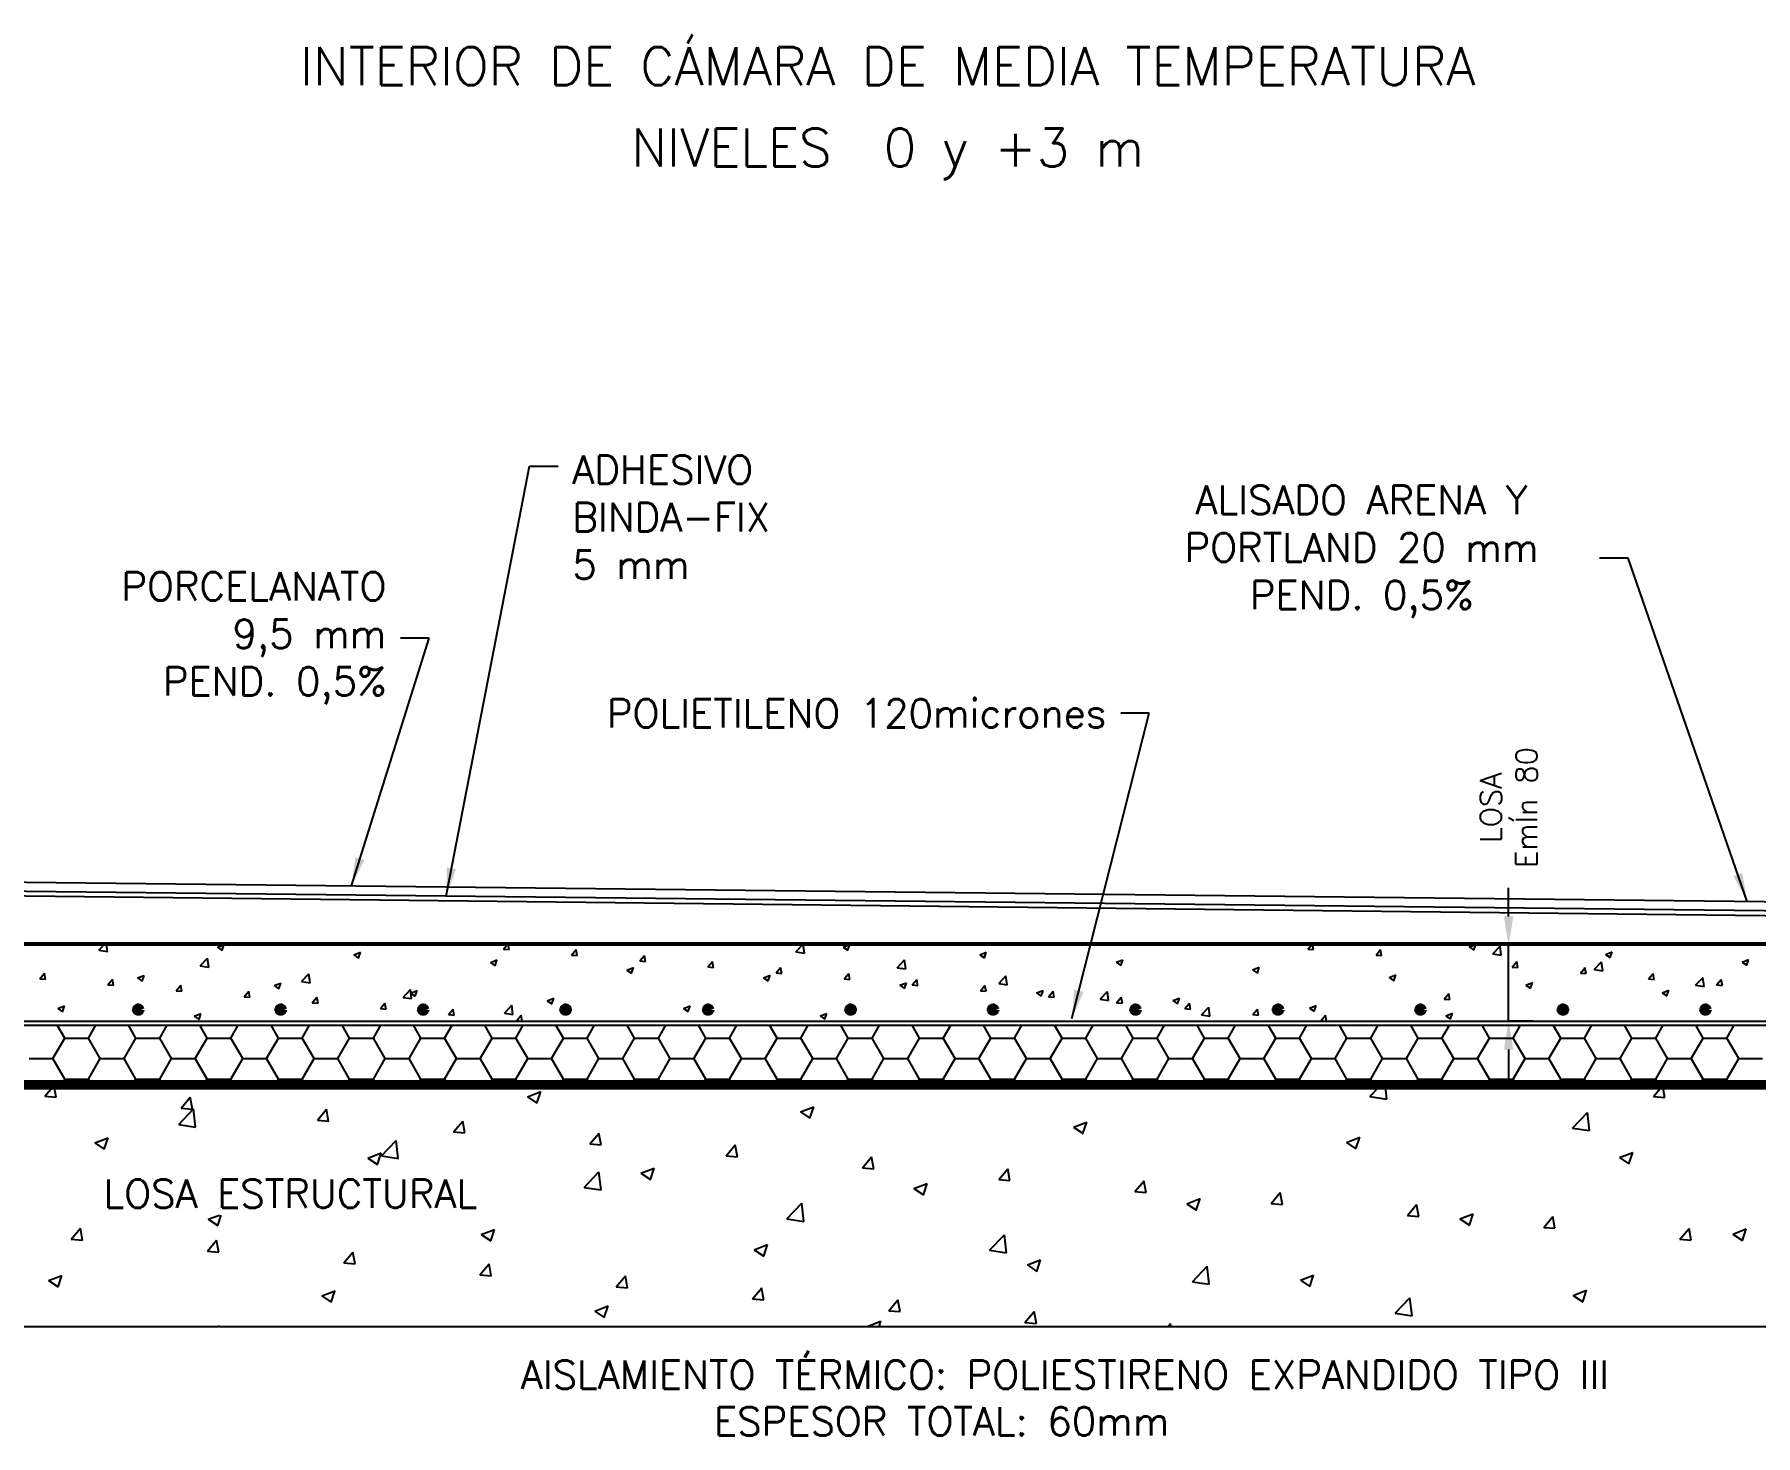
# Model space of a CAD drawing. Extents: x 20 to 15395, y -28849 to -19999.
# Drawn here: x 2541 to 4353, y -27800 to -26325 of the extents above; entities that cross this region are included whole.
import ezdxf
from ezdxf.enums import TextEntityAlignment as Align

# ---------------------------------------------------------------- set-up
doc = ezdxf.new("R2010")
doc.units = 0
doc.header["$LTSCALE"] = 0.1
doc.header["$MEASUREMENT"] = 0
doc.header["$PDMODE"] = 33
doc.layers.get('0').update_dxf_attribs({"linetype": 'CONTINUOUS'})
doc.layers.get('DEFPOINTS').update_dxf_attribs({"linetype": 'CONTINUOUS'})
doc.layers.add('2.0', color=7, linetype='CONTINUOUS', lineweight=200)
for name, color, linetype in [('GR', 9, 'CONTINUOUS'), ('ISO-2', 24, 'CONTINUOUS'), ('ISO-FI', 140, 'CONTINUOUS'), ('MF', 8, 'CONTINUOUS'), ('TX', 13, 'CONTINUOUS')]:
    doc.layers.add(name, color=color, linetype=linetype)
doc.styles.add('ROMANS', font='romans')
doc.styles.get("Standard").update_dxf_attribs({"font": 'ITALIC'})
doc.dimstyles.new('RPM 1-15', dxfattribs={"dimscale": 15, "dimtxt": 1.5, "dimasz": 2, "dimexe": 0.0625, "dimexo": 0.38, "dimgap": 1, "dimtad": 0, "dimdec": 0, "dimtxsty": 'ROMANS', "dimcen": 2.5, "dimclrd": 256, "dimclre": 256, "dimclrt": 256, "dimazin": 0, "dimtfac": 1, "dimtdec": 0, "dimtmove": 0, "dimatfit": 1, "dimfxl": 1, "dimtolj": 1, "dimlwd": -1, "dimlwe": -1, "dimarcsym": 0})
doc.dimstyles.get("Standard").update_dxf_attribs({"dimtxt": 0.18, "dimasz": 0.18, "dimexe": 0.18, "dimexo": 0.0625, "dimgap": 0.09, "dimtad": 0, "dimtih": 1, "dimtoh": 1, "dimdec": 4, "dimzin": 0, "dimdsep": 46, "dimtxsty": 'Standard', "dimcen": 0.09, "dimadec": 0, "dimazin": 0, "dimtfac": 1, "dimtdec": 4, "dimtofl": 0, "dimtmove": 0, "dimatfit": 3, "dimfxl": 1, "dimtolj": 1, "dimtzin": 0, "dimarcsym": 0})

# ---------------------------------------------------------------- blocks, each defined once
blk = doc.blocks.new('*D423')
at = {"layer": 'DEFPOINTS', "color": 0, "transparency": 16777216}
for p in [(4093, -27283.9), (4124.4, -27283.9), (4124.4, -27363.9)]:
    blk.add_point(p, dxfattribs=at)
at = {"layer": 'TX', "transparency": 16777216}
for p, q in [((4093, -27253.9), (4093, -27223.9)), ((4118.7, -27283.9), (4092.1, -27283.9)), ((4093, -27363.9), (4093, -27283.9)), ((4118.7, -27363.9), (4092.1, -27363.9)), ((4093, -27393.9), (4093, -27423.9))]:
    blk.add_line(p, q, dxfattribs=at)
for points in [[(4088, -27253.9), (4098, -27253.9), (4093, -27283.9)], [(4088, -27393.9), (4098, -27393.9), (4093, -27363.9)]]:
    blk.add_solid(points, dxfattribs=at)
at = {"layer": 'TX', "transparency": 16777216, "insert": (4093, -27139.2), "char_height": 22.5, "attachment_point": 5, "rotation": 90, "style": 'ROMANS'}
blk.add_mtext('\\A1;LOSA\\PEmÍn 80', dxfattribs=at)

msp = doc.modelspace()

# ---------------------------------------------------------------- linework, layer by layer
at = {"layer": '2.0'}
for p, q in [((1691.4, -27429.2), (5348.4, -27429.2)), ((1691.4, -27429.8), (5348.4, -27429.8)), ((1691.4, -27430.5), (5348.4, -27430.5)), ((1691.4, -27431.2), (5348.4, -27431.2)), ((1691.4, -27431.8), (5348.4, -27431.8)), ((1691.4, -27432.5), (5348.4, -27432.5))]:
    msp.add_line(p, q, dxfattribs=at)
for centre in [(2650.2, -27351.9), (2800.2, -27351.9), (2950.2, -27351.9), (3100.2, -27351.9), (3250.2, -27351.9), (3400.2, -27351.9), (3550.2, -27351.9), (3700.2, -27351.9), (3850.2, -27351.9), (4000.2, -27351.9), (4150.2, -27351.9), (4300.2, -27351.9)]:
    msp.add_circle(centre, 3.17, dxfattribs=at)
at = {"layer": 'GR'}
for p, q in [((5511.5, -27251.5), (1856.8, -27210.5)), ((5511.5, -27266), (1826.7, -27224.7)), ((5511.5, -27261), (1856.7, -27220)), ((1751, -27283.9), (5347.5, -27283.9)), ((1751, -27363.9), (5347.5, -27363.9)), ((1035.6, -27685.4), (6357.3, -27685.4))]:
    msp.add_line(p, q, dxfattribs=at)
at = {"layer": 'ISO-2'}
for p, q in [((2572.8, -27381.9), (2565, -27368.4)), ((2597.8, -27381.9), (2605.6, -27368.4)), ((2647.8, -27381.9), (2640, -27368.4)), ((2672.8, -27381.9), (2680.6, -27368.4)), ((2722.8, -27381.9), (2715, -27368.4)), ((2747.8, -27381.9), (2755.6, -27368.4)), ((2797.8, -27381.9), (2790, -27368.4)), ((2822.8, -27381.9), (2830.6, -27368.4)), ((2872.8, -27381.9), (2865, -27368.4)), ((2897.8, -27381.9), (2905.6, -27368.4)), ((2947.8, -27381.9), (2940, -27368.4)), ((2972.8, -27381.9), (2980.6, -27368.4)), ((3022.8, -27381.9), (3015, -27368.4)), ((3047.8, -27381.9), (3055.6, -27368.4)), ((3097.8, -27381.9), (3090, -27368.4)), ((3122.8, -27381.9), (3130.6, -27368.4)), ((3172.8, -27381.9), (3165, -27368.4)), ((3197.8, -27381.9), (3205.6, -27368.4)), ((3247.8, -27381.9), (3240, -27368.4)), ((3272.8, -27381.9), (3280.6, -27368.4)), ((3322.8, -27381.9), (3315, -27368.4)), ((3347.8, -27381.9), (3355.6, -27368.4)), ((3397.8, -27381.9), (3390, -27368.4)), ((3422.8, -27381.9), (3430.6, -27368.4)), ((3472.8, -27381.9), (3465, -27368.4)), ((3497.8, -27381.9), (3505.6, -27368.4)), ((3547.8, -27381.9), (3540, -27368.4)), ((3572.8, -27381.9), (3580.6, -27368.4)), ((3622.8, -27381.9), (3615, -27368.4)), ((3647.8, -27381.9), (3655.6, -27368.4)), ((3697.8, -27381.9), (3690, -27368.4)), ((3722.8, -27381.9), (3730.6, -27368.4)), ((3772.8, -27381.9), (3765, -27368.4)), ((3797.8, -27381.9), (3805.6, -27368.4)), ((3847.8, -27381.9), (3840, -27368.4)), ((3872.8, -27381.9), (3880.6, -27368.4)), ((3922.8, -27381.9), (3915, -27368.4)), ((3947.8, -27381.9), (3955.6, -27368.4)), ((3997.8, -27381.9), (3990, -27368.4)), ((4022.8, -27381.9), (4030.6, -27368.4)), ((4072.8, -27381.9), (4065, -27368.4)), ((4097.8, -27381.9), (4105.6, -27368.4)), ((4147.8, -27381.9), (4140, -27368.4)), ((4172.8, -27381.9), (4180.6, -27368.4)), ((4222.8, -27381.9), (4215, -27368.4)), ((4247.8, -27381.9), (4255.6, -27368.4)), ((4297.8, -27381.9), (4290, -27368.4)), ((4322.8, -27381.9), (4330.6, -27368.4)), ((2560.3, -27403.5), (2572.8, -27381.9)), ((2572.8, -27381.9), (2597.8, -27381.9)), ((2610.3, -27403.5), (2597.8, -27381.9)), ((2635.3, -27403.5), (2647.8, -27381.9)), ((2647.8, -27381.9), (2672.8, -27381.9)), ((2685.3, -27403.5), (2672.8, -27381.9)), ((2710.3, -27403.5), (2722.8, -27381.9)), ((2722.8, -27381.9), (2747.8, -27381.9)), ((2760.3, -27403.5), (2747.8, -27381.9)), ((2785.3, -27403.5), (2797.8, -27381.9)), ((2797.8, -27381.9), (2822.8, -27381.9)), ((2835.3, -27403.5), (2822.8, -27381.9)), ((2860.3, -27403.5), (2872.8, -27381.9)), ((2872.8, -27381.9), (2897.8, -27381.9)), ((2910.3, -27403.5), (2897.8, -27381.9)), ((2935.3, -27403.5), (2947.8, -27381.9)), ((2947.8, -27381.9), (2972.8, -27381.9)), ((2985.3, -27403.5), (2972.8, -27381.9)), ((3010.3, -27403.5), (3022.8, -27381.9)), ((3022.8, -27381.9), (3047.8, -27381.9)), ((3060.3, -27403.5), (3047.8, -27381.9)), ((3085.3, -27403.5), (3097.8, -27381.9)), ((3097.8, -27381.9), (3122.8, -27381.9)), ((3135.3, -27403.5), (3122.8, -27381.9)), ((3160.3, -27403.5), (3172.8, -27381.9)), ((3172.8, -27381.9), (3197.8, -27381.9)), ((3210.3, -27403.5), (3197.8, -27381.9)), ((3235.3, -27403.5), (3247.8, -27381.9)), ((3247.8, -27381.9), (3272.8, -27381.9)), ((3285.3, -27403.5), (3272.8, -27381.9)), ((3310.3, -27403.5), (3322.8, -27381.9)), ((3322.8, -27381.9), (3347.8, -27381.9)), ((3360.3, -27403.5), (3347.8, -27381.9)), ((3385.3, -27403.5), (3397.8, -27381.9)), ((3397.8, -27381.9), (3422.8, -27381.9)), ((3435.3, -27403.5), (3422.8, -27381.9)), ((3460.3, -27403.5), (3472.8, -27381.9)), ((3472.8, -27381.9), (3497.8, -27381.9)), ((3510.3, -27403.5), (3497.8, -27381.9)), ((3535.3, -27403.5), (3547.8, -27381.9)), ((3547.8, -27381.9), (3572.8, -27381.9)), ((3585.3, -27403.5), (3572.8, -27381.9)), ((3610.3, -27403.5), (3622.8, -27381.9)), ((3622.8, -27381.9), (3647.8, -27381.9)), ((3660.3, -27403.5), (3647.8, -27381.9)), ((3685.3, -27403.5), (3697.8, -27381.9)), ((3697.8, -27381.9), (3722.8, -27381.9)), ((3735.3, -27403.5), (3722.8, -27381.9)), ((3760.3, -27403.5), (3772.8, -27381.9)), ((3772.8, -27381.9), (3797.8, -27381.9)), ((3810.3, -27403.5), (3797.8, -27381.9)), ((3835.3, -27403.5), (3847.8, -27381.9)), ((3847.8, -27381.9), (3872.8, -27381.9)), ((3885.3, -27403.5), (3872.8, -27381.9)), ((3910.3, -27403.5), (3922.8, -27381.9)), ((3922.8, -27381.9), (3947.8, -27381.9)), ((3960.3, -27403.5), (3947.8, -27381.9)), ((3985.3, -27403.5), (3997.8, -27381.9)), ((3997.8, -27381.9), (4022.8, -27381.9)), ((4035.3, -27403.5), (4022.8, -27381.9)), ((4060.3, -27403.5), (4072.8, -27381.9)), ((4072.8, -27381.9), (4097.8, -27381.9)), ((4110.3, -27403.5), (4097.8, -27381.9)), ((4135.3, -27403.5), (4147.8, -27381.9)), ((4147.8, -27381.9), (4172.8, -27381.9)), ((4185.3, -27403.5), (4172.8, -27381.9)), ((4210.3, -27403.5), (4222.8, -27381.9)), ((4222.8, -27381.9), (4247.8, -27381.9)), ((4260.3, -27403.5), (4247.8, -27381.9)), ((4285.3, -27403.5), (4297.8, -27381.9)), ((4297.8, -27381.9), (4322.8, -27381.9)), ((4335.3, -27403.5), (4322.8, -27381.9)), ((2535.3, -27403.5), (2560.3, -27403.5)), ((2572.8, -27425.2), (2560.3, -27403.5)), ((2597.8, -27425.2), (2610.3, -27403.5)), ((2610.3, -27403.5), (2635.3, -27403.5)), ((2647.8, -27425.2), (2635.3, -27403.5)), ((2672.8, -27425.2), (2685.3, -27403.5)), ((2685.3, -27403.5), (2710.3, -27403.5)), ((2722.8, -27425.2), (2710.3, -27403.5)), ((2747.8, -27425.2), (2760.3, -27403.5)), ((2760.3, -27403.5), (2785.3, -27403.5)), ((2797.8, -27425.2), (2785.3, -27403.5)), ((2822.8, -27425.2), (2835.3, -27403.5)), ((2835.3, -27403.5), (2860.3, -27403.5)), ((2872.8, -27425.2), (2860.3, -27403.5)), ((2897.8, -27425.2), (2910.3, -27403.5)), ((2910.3, -27403.5), (2935.3, -27403.5)), ((2947.8, -27425.2), (2935.3, -27403.5)), ((2972.8, -27425.2), (2985.3, -27403.5)), ((2985.3, -27403.5), (3010.3, -27403.5)), ((3022.8, -27425.2), (3010.3, -27403.5)), ((3047.8, -27425.2), (3060.3, -27403.5)), ((3060.3, -27403.5), (3085.3, -27403.5)), ((3097.8, -27425.2), (3085.3, -27403.5)), ((3122.8, -27425.2), (3135.3, -27403.5)), ((3135.3, -27403.5), (3160.3, -27403.5)), ((3172.8, -27425.2), (3160.3, -27403.5)), ((3197.8, -27425.2), (3210.3, -27403.5)), ((3210.3, -27403.5), (3235.3, -27403.5)), ((3247.8, -27425.2), (3235.3, -27403.5)), ((3272.8, -27425.2), (3285.3, -27403.5)), ((3285.3, -27403.5), (3310.3, -27403.5)), ((3322.8, -27425.2), (3310.3, -27403.5)), ((3347.8, -27425.2), (3360.3, -27403.5)), ((3360.3, -27403.5), (3385.3, -27403.5)), ((3397.8, -27425.2), (3385.3, -27403.5)), ((3422.8, -27425.2), (3435.3, -27403.5)), ((3435.3, -27403.5), (3460.3, -27403.5)), ((3472.8, -27425.2), (3460.3, -27403.5)), ((3497.8, -27425.2), (3510.3, -27403.5)), ((3510.3, -27403.5), (3535.3, -27403.5)), ((3547.8, -27425.2), (3535.3, -27403.5)), ((3572.8, -27425.2), (3585.3, -27403.5)), ((3585.3, -27403.5), (3610.3, -27403.5)), ((3622.8, -27425.2), (3610.3, -27403.5)), ((3647.8, -27425.2), (3660.3, -27403.5)), ((3660.3, -27403.5), (3685.3, -27403.5)), ((3697.8, -27425.2), (3685.3, -27403.5)), ((3722.8, -27425.2), (3735.3, -27403.5)), ((3735.3, -27403.5), (3760.3, -27403.5)), ((3772.8, -27425.2), (3760.3, -27403.5)), ((3797.8, -27425.2), (3810.3, -27403.5)), ((3810.3, -27403.5), (3835.3, -27403.5)), ((3847.8, -27425.2), (3835.3, -27403.5)), ((3872.8, -27425.2), (3885.3, -27403.5)), ((3885.3, -27403.5), (3910.3, -27403.5)), ((3922.8, -27425.2), (3910.3, -27403.5)), ((3947.8, -27425.2), (3960.3, -27403.5)), ((3960.3, -27403.5), (3985.3, -27403.5)), ((3997.8, -27425.2), (3985.3, -27403.5)), ((4022.8, -27425.2), (4035.3, -27403.5)), ((4035.3, -27403.5), (4060.3, -27403.5)), ((4072.8, -27425.2), (4060.3, -27403.5)), ((4097.8, -27425.2), (4110.3, -27403.5)), ((4110.3, -27403.5), (4135.3, -27403.5)), ((4147.8, -27425.2), (4135.3, -27403.5)), ((4172.8, -27425.2), (4185.3, -27403.5)), ((4185.3, -27403.5), (4210.3, -27403.5)), ((4222.8, -27425.2), (4210.3, -27403.5)), ((4247.8, -27425.2), (4260.3, -27403.5)), ((4260.3, -27403.5), (4285.3, -27403.5)), ((4297.8, -27425.2), (4285.3, -27403.5)), ((4322.8, -27425.2), (4335.3, -27403.5)), ((4335.3, -27403.5), (4360.3, -27403.5)), ((2570.9, -27428.4), (2572.8, -27425.2)), ((2572.8, -27425.2), (2597.8, -27425.2)), ((2599.6, -27428.4), (2597.8, -27425.2)), ((2645.9, -27428.4), (2647.8, -27425.2)), ((2647.8, -27425.2), (2672.8, -27425.2)), ((2674.6, -27428.4), (2672.8, -27425.2)), ((2720.9, -27428.4), (2722.8, -27425.2)), ((2722.8, -27425.2), (2747.8, -27425.2)), ((2749.6, -27428.4), (2747.8, -27425.2)), ((2795.9, -27428.4), (2797.8, -27425.2)), ((2797.8, -27425.2), (2822.8, -27425.2)), ((2824.6, -27428.4), (2822.8, -27425.2)), ((2870.9, -27428.4), (2872.8, -27425.2)), ((2872.8, -27425.2), (2897.8, -27425.2)), ((2899.6, -27428.4), (2897.8, -27425.2)), ((2945.9, -27428.4), (2947.8, -27425.2)), ((2947.8, -27425.2), (2972.8, -27425.2)), ((2974.6, -27428.4), (2972.8, -27425.2)), ((3020.9, -27428.4), (3022.8, -27425.2)), ((3022.8, -27425.2), (3047.8, -27425.2)), ((3049.6, -27428.4), (3047.8, -27425.2)), ((3095.9, -27428.4), (3097.8, -27425.2)), ((3097.8, -27425.2), (3122.8, -27425.2)), ((3124.6, -27428.4), (3122.8, -27425.2)), ((3170.9, -27428.4), (3172.8, -27425.2)), ((3172.8, -27425.2), (3197.8, -27425.2)), ((3199.6, -27428.4), (3197.8, -27425.2)), ((3245.9, -27428.4), (3247.8, -27425.2)), ((3247.8, -27425.2), (3272.8, -27425.2)), ((3274.6, -27428.4), (3272.8, -27425.2)), ((3320.9, -27428.4), (3322.8, -27425.2)), ((3322.8, -27425.2), (3347.8, -27425.2)), ((3349.6, -27428.4), (3347.8, -27425.2)), ((3395.9, -27428.4), (3397.8, -27425.2)), ((3397.8, -27425.2), (3422.8, -27425.2)), ((3424.6, -27428.4), (3422.8, -27425.2)), ((3470.9, -27428.4), (3472.8, -27425.2)), ((3472.8, -27425.2), (3497.8, -27425.2)), ((3499.6, -27428.4), (3497.8, -27425.2)), ((3545.9, -27428.4), (3547.8, -27425.2)), ((3547.8, -27425.2), (3572.8, -27425.2)), ((3574.6, -27428.4), (3572.8, -27425.2)), ((3620.9, -27428.4), (3622.8, -27425.2)), ((3622.8, -27425.2), (3647.8, -27425.2)), ((3649.6, -27428.4), (3647.8, -27425.2)), ((3695.9, -27428.4), (3697.8, -27425.2)), ((3697.8, -27425.2), (3722.8, -27425.2)), ((3724.6, -27428.4), (3722.8, -27425.2)), ((3770.9, -27428.4), (3772.8, -27425.2)), ((3772.8, -27425.2), (3797.8, -27425.2)), ((3799.6, -27428.4), (3797.8, -27425.2)), ((3845.9, -27428.4), (3847.8, -27425.2)), ((3847.8, -27425.2), (3872.8, -27425.2)), ((3874.6, -27428.4), (3872.8, -27425.2)), ((3920.9, -27428.4), (3922.8, -27425.2)), ((3922.8, -27425.2), (3947.8, -27425.2)), ((3949.6, -27428.4), (3947.8, -27425.2)), ((3995.9, -27428.4), (3997.8, -27425.2)), ((3997.8, -27425.2), (4022.8, -27425.2)), ((4024.6, -27428.4), (4022.8, -27425.2)), ((4070.9, -27428.4), (4072.8, -27425.2)), ((4072.8, -27425.2), (4097.8, -27425.2)), ((4099.6, -27428.4), (4097.8, -27425.2)), ((4145.9, -27428.4), (4147.8, -27425.2)), ((4147.8, -27425.2), (4172.8, -27425.2)), ((4174.6, -27428.4), (4172.8, -27425.2)), ((4220.9, -27428.4), (4222.8, -27425.2)), ((4222.8, -27425.2), (4247.8, -27425.2)), ((4249.6, -27428.4), (4247.8, -27425.2)), ((4295.9, -27428.4), (4297.8, -27425.2)), ((4297.8, -27425.2), (4322.8, -27425.2)), ((4324.6, -27428.4), (4322.8, -27425.2))]:
    msp.add_line(p, q, dxfattribs=at)
at = {"layer": 'ISO-FI'}
for p, q in [((1751, -27368.4), (5297.5, -27368.4)), ((1651, -27432.9), (5351.5, -27432.9)), ((1691, -27428.4), (5297.5, -27428.4))]:
    msp.add_line(p, q, dxfattribs=at)
at = {"layer": 'MF'}
for p, q in [((5347.5, -27281.9), (1751, -27281.9)), ((2608.8, -27289.3), (2616.6, -27281.2)), ((2608.8, -27289.3), (2617.7, -27290.7)), ((2617.7, -27290.7), (2616.6, -27281.2)), ((2733.5, -27286.3), (2740.5, -27283.6)), ((2733.5, -27286.3), (2738.5, -27289.6)), ((2738.5, -27289.6), (2740.5, -27283.6)), ((3034.8, -27288.2), (3039.6, -27282.4)), ((3034.8, -27288.2), (3040.8, -27288.7)), ((3040.8, -27288.7), (3039.6, -27282.4)), ((3106.5, -27294.5), (3111.3, -27288.7)), ((3112.5, -27295), (3111.3, -27288.7)), ((3342.6, -27291.2), (3350.4, -27283.1)), ((3351.5, -27292.6), (3350.4, -27283.1)), ((3392.4, -27286.1), (3399.4, -27283.4)), ((3392.4, -27286.1), (3397.4, -27289.4)), ((3397.4, -27289.4), (3399.4, -27283.4)), ((3881.6, -27288.3), (3886.5, -27282.5)), ((3881.6, -27288.3), (3887.6, -27288.8)), ((3887.6, -27288.8), (3886.4, -27282.5)), ((3953.4, -27294.5), (3958.2, -27288.8)), ((3959.3, -27295.1), (3958.2, -27288.8)), ((4051.3, -27285.9), (4058.3, -27283.2)), ((4051.3, -27285.9), (4056.3, -27289.2)), ((4056.2, -27289.2), (4058.3, -27283.2)), ((4076.4, -27293.1), (4084.2, -27285)), ((4085.3, -27294.5), (4084.2, -27285)), ((2715.5, -27305.9), (2723.3, -27297.7)), ((2715.5, -27305.9), (2724.4, -27307.2)), ((2724.4, -27307.2), (2723.3, -27297.7)), ((2877.2, -27294.3), (2884.2, -27291.6)), ((2877.2, -27294.3), (2882.2, -27297.7)), ((2882.2, -27297.7), (2884.2, -27291.6)), ((3021, -27302.3), (3028, -27299.6)), ((3021, -27302.3), (3025.9, -27305.7)), ((3025.9, -27305.7), (3027.9, -27299.6)), ((3106.5, -27294.5), (3112.5, -27295)), ((3164.7, -27310.3), (3171.7, -27307.6)), ((3169.6, -27313.7), (3171.7, -27307.6)), ((3178.3, -27300.7), (3183.1, -27295)), ((3178.3, -27300.7), (3184.2, -27301.3)), ((3184.2, -27301.3), (3183.1, -27295)), ((3250, -27307), (3254.8, -27301.3)), ((3250, -27307), (3256, -27307.5)), ((3255.9, -27307.5), (3254.8, -27301.3)), ((3321.7, -27313.3), (3326.5, -27307.5)), ((3327.7, -27313.8), (3326.5, -27307.5)), ((3342.6, -27291.2), (3351.5, -27292.6)), ((3449.3, -27307.8), (3457.1, -27299.6)), ((3458.2, -27309.1), (3457.1, -27299.6)), ((3536.1, -27294.1), (3543.1, -27291.4)), ((3536.1, -27294.1), (3541.1, -27297.4)), ((3541.1, -27297.4), (3543.1, -27291.4)), ((3679.8, -27302.1), (3686.8, -27299.4)), ((3679.8, -27302.1), (3684.8, -27305.4)), ((3684.8, -27305.4), (3686.8, -27299.4)), ((3823.5, -27310.1), (3830.5, -27307.4)), ((3828.5, -27313.5), (3830.5, -27307.4)), ((3953.4, -27294.5), (3959.3, -27295.1)), ((4076.4, -27293.1), (4085.3, -27294.5)), ((4096.8, -27307.1), (4101.6, -27301.3)), ((4096.8, -27307.1), (4102.8, -27307.6)), ((4102.8, -27307.6), (4101.6, -27301.4)), ((4168.5, -27313.4), (4173.4, -27307.6)), ((4174.5, -27313.9), (4173.3, -27307.6)), ((4183.1, -27309.7), (4190.9, -27301.5)), ((4192, -27311), (4190.9, -27301.5)), ((4195, -27293.9), (4202, -27291.2)), ((4195, -27293.9), (4200, -27297.2)), ((4200, -27297.2), (4202, -27291.2)), ((4338.7, -27301.9), (4345.7, -27299.2)), ((4338.7, -27301.9), (4343.7, -27305.2)), ((4343.7, -27305.2), (4345.7, -27299.2)), ((2546.6, -27319.5), (2551.4, -27313.7)), ((2546.6, -27319.5), (2552.6, -27320)), ((2552.6, -27320), (2551.4, -27313.7)), ((2618.3, -27325.8), (2623.1, -27320)), ((2618.3, -27325.8), (2624.3, -27326.3)), ((2624.3, -27326.3), (2623.1, -27320)), ((2649.5, -27318.5), (2656.5, -27315.9)), ((2649.5, -27318.5), (2654.5, -27321.9)), ((2654.5, -27321.9), (2656.5, -27315.9)), ((2793.2, -27326.6), (2800.2, -27323.9)), ((2798.2, -27329.9), (2800.2, -27323.9)), ((2822.2, -27322.4), (2830, -27314.3)), ((2822.2, -27322.4), (2831.1, -27323.8)), ((2831.1, -27323.8), (2830, -27314.3)), ((3164.7, -27310.3), (3169.6, -27313.7)), ((3308.4, -27318.3), (3315.4, -27315.6)), ((3308.4, -27318.3), (3313.4, -27321.7)), ((3313.3, -27321.7), (3315.4, -27315.6)), ((3321.7, -27313.3), (3327.7, -27313.8)), ((3393.4, -27319.6), (3398.2, -27313.8)), ((3393.4, -27319.6), (3399.4, -27320.1)), ((3399.4, -27320.1), (3398.2, -27313.8)), ((3449.3, -27307.8), (3458.2, -27309.1)), ((3452.1, -27326.3), (3459.1, -27323.6)), ((3457.1, -27329.7), (3459.1, -27323.7)), ((3465.2, -27325.8), (3470, -27320.1)), ((3465.2, -27325.8), (3471.1, -27326.4)), ((3471.1, -27326.4), (3470, -27320.1)), ((3556.1, -27324.3), (3563.8, -27316.2)), ((3556.1, -27324.3), (3565, -27325.7)), ((3564.9, -27325.7), (3563.8, -27316.2)), ((3823.5, -27310.1), (3828.5, -27313.5)), ((3967.3, -27318.1), (3974.3, -27315.4)), ((3967.3, -27318.1), (3972.2, -27321.5)), ((3972.2, -27321.5), (3974.2, -27315.4)), ((4111, -27326.1), (4118, -27323.4)), ((4115.9, -27329.5), (4118, -27323.4)), ((4168.5, -27313.4), (4174.5, -27313.9)), ((4183.1, -27309.7), (4192, -27311)), ((4240.3, -27319.6), (4245.1, -27313.9)), ((4240.3, -27319.6), (4246.2, -27320.2)), ((4246.2, -27320.2), (4245.1, -27313.9)), ((4289.9, -27326.2), (4297.7, -27318.1)), ((4298.8, -27327.6), (4297.6, -27318.1)), ((4312, -27325.9), (4316.8, -27320.2)), ((4318, -27326.4), (4316.8, -27320.2)), ((2690, -27332), (2694.9, -27326.3)), ((2690, -27332), (2696, -27332.5)), ((2696, -27332.6), (2694.9, -27326.3)), ((2761.8, -27338.3), (2766.6, -27332.6)), ((2761.8, -27338.3), (2767.7, -27338.8)), ((2767.7, -27338.8), (2766.6, -27332.6)), ((2793.2, -27326.6), (2798.2, -27329.9)), ((2833.5, -27344.6), (2838.3, -27338.8)), ((2839.5, -27345.1), (2838.3, -27338.8)), ((2929, -27339), (2936.8, -27330.8)), ((2929, -27339), (2937.9, -27340.3)), ((2937.9, -27340.3), (2936.8, -27330.8)), ((2936.9, -27334.6), (2943.9, -27331.9)), ((2936.9, -27334.6), (2941.9, -27337.9)), ((2941.9, -27337.9), (2943.9, -27331.9)), ((3080.6, -27342.6), (3087.7, -27339.9)), ((3080.6, -27342.6), (3085.6, -27345.9)), ((3085.6, -27345.9), (3087.6, -27339.9)), ((3452.1, -27326.3), (3457.1, -27329.7)), ((3536.9, -27332.1), (3541.7, -27326.4)), ((3536.9, -27332.1), (3542.9, -27332.6)), ((3542.8, -27332.6), (3541.7, -27326.4)), ((3595.8, -27334.3), (3602.8, -27331.7)), ((3595.8, -27334.3), (3600.8, -27337.7)), ((3600.8, -27337.7), (3602.8, -27331.7)), ((3608.6, -27338.4), (3613.4, -27332.6)), ((3608.6, -27338.4), (3614.6, -27338.9)), ((3614.6, -27338.9), (3613.4, -27332.6)), ((3662.8, -27340.9), (3670.6, -27332.7)), ((3662.8, -27340.9), (3671.7, -27342.2)), ((3671.7, -27342.2), (3670.6, -27332.7)), ((3680.3, -27344.7), (3685.2, -27338.9)), ((3686.3, -27345.2), (3685.1, -27338.9)), ((3739.5, -27342.4), (3746.5, -27339.7)), ((3739.5, -27342.4), (3744.5, -27345.7)), ((3744.5, -27345.7), (3746.5, -27339.7)), ((4025.1, -27340.8), (4029.9, -27335.1)), ((4025.1, -27340.8), (4031.1, -27341.3)), ((4031.1, -27341.3), (4029.9, -27335.1)), ((4111, -27326.1), (4115.9, -27329.5)), ((4254.7, -27334.1), (4261.7, -27331.4)), ((4254.7, -27334.1), (4259.7, -27337.5)), ((4259.6, -27337.5), (4261.7, -27331.4)), ((4289.9, -27326.2), (4298.8, -27327.6)), ((4312, -27325.9), (4318, -27326.4)), ((2565.5, -27350.8), (2572.5, -27348.1)), ((2565.5, -27350.8), (2570.5, -27354.2)), ((2570.5, -27354.2), (2572.5, -27348.1)), ((2709.2, -27358.8), (2716.2, -27356.1)), ((2709.2, -27358.8), (2714.2, -27362.2)), ((2714.2, -27362.2), (2716.2, -27356.1)), ((2833.5, -27344.6), (2839.5, -27345.1)), ((2905.2, -27350.9), (2910, -27345.1)), ((2905.2, -27350.9), (2911.2, -27351.4)), ((2911.2, -27351.4), (2910, -27345.1)), ((2976.9, -27357.1), (2981.8, -27351.4)), ((2976.9, -27357.1), (2982.9, -27357.6)), ((2982.9, -27357.7), (2981.8, -27351.4)), ((3035.7, -27355.5), (3043.5, -27347.4)), ((3035.7, -27355.5), (3044.6, -27356.9)), ((3044.6, -27356.9), (3043.5, -27347.4)), ((3048.7, -27363.4), (3053.5, -27357.7)), ((3054.6, -27363.9), (3053.5, -27357.7)), ((3224.4, -27350.6), (3231.4, -27347.9)), ((3224.4, -27350.6), (3229.3, -27353.9)), ((3229.3, -27353.9), (3231.4, -27347.9)), ((3368.1, -27358.6), (3375.1, -27355.9)), ((3368.1, -27358.6), (3373, -27361.9)), ((3373, -27361.9), (3375.1, -27355.9)), ((3680.3, -27344.7), (3686.3, -27345.2)), ((3752.1, -27350.9), (3756.9, -27345.2)), ((3752.1, -27350.9), (3758, -27351.5)), ((3758, -27351.5), (3756.9, -27345.2)), ((3769.5, -27357.4), (3777.3, -27349.3)), ((3769.5, -27357.4), (3778.4, -27358.8)), ((3778.4, -27358.8), (3777.3, -27349.3)), ((3823.8, -27357.2), (3828.6, -27351.5)), ((3823.8, -27357.2), (3829.8, -27357.7)), ((3829.8, -27357.7), (3828.6, -27351.5)), ((3883.2, -27350.4), (3890.2, -27347.7)), ((3883.2, -27350.4), (3888.2, -27353.7)), ((3888.2, -27353.7), (3890.2, -27347.7)), ((3895.5, -27363.5), (3900.3, -27357.7)), ((3901.4, -27363.9), (3900.3, -27357.7)), ((4026.9, -27358.4), (4034, -27355.7)), ((4026.9, -27358.4), (4031.9, -27361.7)), ((4031.9, -27361.7), (4033.9, -27355.7)), ((3048.7, -27363.4), (3053.8, -27363.9)), ((3895.5, -27363.5), (3899.7, -27363.9)), ((4177.2, -27363.9), (4177.7, -27363.7)), ((4177.6, -27363.9), (4177.7, -27363.7)), ((2551.9, -27443), (2560.5, -27432.9)), ((2563.8, -27444.1), (2561.8, -27432.9)), ((2780.4, -27432.9), (2782.6, -27434.3)), ((2782.6, -27434.3), (2783.1, -27432.9)), ((3947, -27443.5), (3957.2, -27432.9)), ((3964.8, -27446.2), (3963.2, -27432.9)), ((4098.8, -27432.9), (4100.3, -27433.9)), ((4100.3, -27433.9), (4100.7, -27432.9)), ((4245.6, -27443.2), (4254.3, -27432.9)), ((4257.5, -27444.3), (4255.4, -27432.9)), ((2551.9, -27443), (2563.9, -27444.1)), ((2695.4, -27455.6), (2705, -27444.1)), ((2707.3, -27456.6), (2705, -27444.1)), ((3060.1, -27443.6), (3074.1, -27438.2)), ((3060.1, -27443.6), (3070, -27450.3)), ((3070, -27450.3), (3074.1, -27438.2)), ((3947, -27443.5), (3964.8, -27446.2)), ((4245.6, -27443.2), (4257.5, -27444.3)), ((2692.8, -27472.8), (2708.4, -27456.5)), ((2695.4, -27455.6), (2707.3, -27456.6)), ((2710.6, -27475.5), (2708.4, -27456.5)), ((2838.8, -27468.1), (2848.5, -27456.7)), ((2838.8, -27468.1), (2850.8, -27469.2)), ((2850.7, -27469.2), (2848.4, -27456.7)), ((2982.3, -27480.7), (2991.9, -27469.2)), ((2994.2, -27481.7), (2991.9, -27469.2)), ((3347.5, -27459.6), (3361.5, -27454.3)), ((3347.5, -27459.6), (3357.4, -27466.3)), ((3357.4, -27466.3), (3361.5, -27454.3)), ((3634.9, -27475.6), (3648.9, -27470.3)), ((3644.8, -27482.4), (3648.9, -27470.3)), ((4160.4, -27476.6), (4176, -27460.3)), ((4178.2, -27479.3), (4176, -27460.3)), ((2604.6, -27492.1), (2618.6, -27486.7)), ((2614.5, -27498.8), (2618.6, -27486.7)), ((2692.8, -27472.8), (2710.6, -27475.5)), ((2982.3, -27480.7), (2994.2, -27481.7)), ((3125.7, -27493.2), (3135.4, -27481.8)), ((3137.6, -27494.3), (3135.3, -27481.8)), ((3634.9, -27475.6), (3644.9, -27482.4)), ((3922.3, -27491.7), (3936.4, -27486.3)), ((3932.3, -27498.4), (3936.3, -27486.3)), ((4160.4, -27476.6), (4178.2, -27479.3)), ((2604.6, -27492.1), (2614.5, -27498.8)), ((2892, -27508.1), (2906, -27502.7)), ((2902, -27514.8), (2906, -27502.7)), ((2906.3, -27505.9), (2921.8, -27489.6)), ((2906.3, -27505.9), (2924.1, -27508.6)), ((2924, -27508.6), (2921.8, -27489.6)), ((3125.7, -27493.2), (3137.7, -27494.3)), ((3269.2, -27505.8), (3278.8, -27494.3)), ((3269.2, -27505.8), (3281.1, -27506.8)), ((3281.1, -27506.8), (3278.8, -27494.3)), ((3412.6, -27518.3), (3422.3, -27506.9)), ((3424.5, -27519.4), (3422.2, -27506.9)), ((3922.3, -27491.7), (3932.3, -27498.4)), ((4209.8, -27507.7), (4223.8, -27502.3)), ((4219.7, -27514.4), (4223.8, -27502.3)), ((2892, -27508.1), (2902, -27514.8)), ((3119.7, -27539), (3135.3, -27522.7)), ((3137.5, -27541.7), (3135.3, -27522.7)), ((3179.5, -27524.1), (3193.5, -27518.8)), ((3179.5, -27524.1), (3189.4, -27530.8)), ((3189.4, -27530.8), (3193.4, -27518.8)), ((3412.6, -27518.3), (3424.6, -27519.4)), ((3556.1, -27530.9), (3565.7, -27519.4)), ((3568, -27531.9), (3565.7, -27519.4)), ((4209.8, -27507.7), (4219.7, -27514.4)), ((3119.7, -27539), (3137.5, -27541.7)), ((3466.9, -27540.1), (3480.9, -27534.8)), ((3466.9, -27540.1), (3476.8, -27546.9)), ((3476.8, -27546.9), (3480.9, -27534.8)), ((3556.1, -27530.9), (3568, -27531.9)), ((3699.5, -27543.4), (3709.2, -27532)), ((3711.5, -27544.5), (3709.1, -27532)), ((3333.2, -27572.1), (3348.7, -27555.8)), ((3350.9, -27574.8), (3348.7, -27555.8)), ((3699.5, -27543.4), (3711.5, -27544.5)), ((3754.3, -27556.2), (3768.3, -27550.8)), ((3754.3, -27556.2), (3764.3, -27562.9)), ((3764.2, -27562.9), (3768.3, -27550.8)), ((3843, -27556), (3852.6, -27544.5)), ((3843, -27556), (3854.9, -27557)), ((3854.9, -27557), (3852.6, -27544.5)), ((3986.4, -27568.5), (3996.1, -27557.1)), ((3998.4, -27569.6), (3996, -27557.1)), ((2724, -27572.6), (2735.7, -27568.1)), ((2724, -27572.6), (2733.9, -27579.3)), ((2733.9, -27579.3), (2737.7, -27568.1)), ((3333.2, -27572.1), (3350.9, -27574.8)), ((3986.4, -27568.5), (3998.4, -27569.6)), ((4041.7, -27572.2), (4055.7, -27566.8)), ((4041.7, -27572.2), (4051.7, -27578.9)), ((4051.7, -27578.9), (4055.7, -27566.8)), ((4129.9, -27581.1), (4139.5, -27569.6)), ((4141.8, -27582.1), (4139.5, -27569.6)), ((2579.7, -27593.5), (2589.3, -27582)), ((2579.7, -27593.5), (2591.6, -27594.5)), ((2591.6, -27594.5), (2589.3, -27582)), ((2723.1, -27606), (2732.7, -27594.5)), ((2735, -27607.1), (2732.7, -27594.5)), ((3011.4, -27588.6), (3025.4, -27583.3)), ((3011.4, -27588.6), (3021.4, -27595.3)), ((3021.3, -27595.4), (3025.4, -27583.3)), ((3546.6, -27605.2), (3562.2, -27588.9)), ((3564.4, -27607.9), (3562.2, -27588.9)), ((4129.9, -27581.1), (4141.8, -27582.1)), ((4273.3, -27593.6), (4283, -27582.2)), ((4273.3, -27593.6), (4285.3, -27594.7)), ((4285.3, -27594.7), (4282.9, -27582.2)), ((4329.2, -27588.2), (4343.2, -27582.8)), ((4329.2, -27588.2), (4339.1, -27594.9)), ((4339.1, -27594.9), (4343.1, -27582.8)), ((2723.1, -27606), (2735.1, -27607.1)), ((2866.6, -27618.6), (2876.2, -27607.1)), ((2878.5, -27619.6), (2876.2, -27607.1)), ((3298.8, -27604.7), (3312.8, -27599.3)), ((3298.8, -27604.7), (3308.8, -27611.4)), ((3308.8, -27611.4), (3312.8, -27599.3)), ((3546.6, -27605.2), (3564.4, -27607.9)), ((3586.3, -27620.7), (3600.3, -27615.3)), ((3596.2, -27627.4), (3600.2, -27615.3)), ((2555.9, -27637.1), (2569.9, -27631.8)), ((2565.9, -27643.8), (2569.9, -27631.8)), ((2866.6, -27618.6), (2878.5, -27619.6)), ((3010, -27631.1), (3019.7, -27619.6)), ((3010, -27631.1), (3022, -27632.2)), ((3021.9, -27632.2), (3019.6, -27619.6)), ((3153.5, -27643.7), (3163.1, -27632.2)), ((3165.4, -27644.7), (3163.1, -27632.2)), ((3586.3, -27620.7), (3596.2, -27627.4)), ((3760.1, -27638.3), (3775.6, -27622.1)), ((3777.8, -27641), (3775.6, -27622.1)), ((3873.7, -27636.7), (3887.7, -27631.3)), ((3883.6, -27643.4), (3887.7, -27631.3)), ((2555.9, -27637.1), (2565.9, -27643.8)), ((2843.4, -27653.1), (2857.4, -27647.8)), ((2853.3, -27659.9), (2857.3, -27647.8)), ((3153.5, -27643.7), (3165.4, -27644.7)), ((3296.9, -27656.2), (3306.6, -27644.7)), ((3308.8, -27657.3), (3306.5, -27644.7)), ((3760.1, -27638.3), (3777.8, -27641)), ((3873.7, -27636.7), (3883.6, -27643.4)), ((4161.1, -27652.7), (4175.1, -27647.3)), ((4171, -27659.4), (4175.1, -27647.3)), ((2843.4, -27653.1), (2853.3, -27659.9)), ((3130.8, -27669.2), (3144.8, -27663.8)), ((3130.8, -27669.2), (3140.7, -27675.9)), ((3140.7, -27675.9), (3144.8, -27663.8)), ((3296.9, -27656.2), (3308.9, -27657.3)), ((3440.4, -27668.8), (3450, -27657.3)), ((3440.4, -27668.8), (3452.3, -27669.8)), ((3452.3, -27669.8), (3450, -27657.3)), ((3583.8, -27681.3), (3593.5, -27669.8)), ((3595.8, -27682.4), (3593.4, -27669.8)), ((3973.5, -27671.4), (3989.1, -27655.2)), ((3991.3, -27674.1), (3989.1, -27655.2)), ((4161.1, -27652.7), (4171.1, -27659.4)), ((2734.1, -27685.4), (2734.9, -27684.5)), ((2735, -27685.4), (2734.9, -27684.5)), ((3418.2, -27685.2), (3432.2, -27679.8)), ((3418.2, -27685.2), (3418.5, -27685.4)), ((3430.3, -27685.4), (3432.2, -27679.8)), ((3583.8, -27681.3), (3595.8, -27682.4)), ((3734.4, -27685.4), (3736.9, -27682.4)), ((3737.4, -27685.4), (3736.9, -27682.4)), ((3973.5, -27671.4), (3991.3, -27674.1))]:
    msp.add_line(p, q, dxfattribs=at)

# ---------------------------------------------------------------- texts
at = {"style": 'ROMANS'}
for s, p in [('INTERIOR DE CÁMARA DE MEDIA TEMPERATURA', (3439.3, -26352.1)), ('NIVELES  0 y +3 m', (3439.3, -26451.2))]:
    msp.add_text(s, height=40, dxfattribs=at).set_placement(p, align=Align.MIDDLE)
at = {"layer": 'TX', "style": 'ROMANS'}
for s, p in [('LOSA ESTRUCTURAL', (2613.7, -27545.6)), ('AISLAMIENTO TÉRMICO: POLIESTIRENO EXPANDIDO TIPO III', (3053.1, -27736.1)), ('ESPESOR TOTAL: 60mm ', (3256.4, -27785.3))]:
    msp.add_text(s, height=30, dxfattribs=at).set_placement(p, align=Align.MIDDLE_LEFT)
at = {"layer": 'TX', "char_height": 30, "style": 'ROMANS'}
for s, insert, attachment_point in [('ADHESIVO\\PBINDA-FIX\\P5 mm', (3107.3, -26768.5), 1), ('ALISADO ARENA Y \\PPORTLAND 20 mm \\PPEND. 0,5%', (3938.2, -26870), 5), ('PORCELANATO\\P9,5 mm\\PPEND. 0,5%', (2911.5, -26960.9), 6), ('POLIETILENO 120micrones', (3669.6, -27040), 6)]:
    msp.add_mtext(s, dxfattribs=dict(at, insert=insert, attachment_point=attachment_point))

# ---------------------------------------------------------------- dimensions: what is measured, and where the dimension line sits
at = {"layer": 'TX'}
dim = msp.add_linear_dim(base=(4093, -27283.9), p1=(4124.4, -27363.9), p2=(4124.4, -27283.9), angle=90, text='LOSA\\PEmÍn 80', dimstyle='RPM 1-15', dxfattribs=at)
dim.commit()
dim.dimension.update_dxf_attribs({"geometry": '*D423', "text_midpoint": (4093, -27139.2)})

# ---------------------------------------------------------------- leaders
at = {"layer": 'TX', "annotation_type": 0, "has_hookline": 1}
for points, dimstyle, override, hookline_direction, text_width in [([(2974.3, -27232.5), (3062.3, -26779.8), (3092.3, -26779.8)], 'RPM 1-15', {"dimgap": 1, "dimtad": 0}, 0, 221.4), ([(4344.2, -27238.1), (4218.8, -26876.7), (4188.8, -26876.7)], 'Standard', {"dimtxt": 30, "dimasz": 30, "dimgap": 15, "dimtad": 0, "dimtih": 0, "dimdec": 0, "dimtxsty": 'ROMANS', "dimtdec": 0, "dimtix": 1, "dimtmove": 2}, 1, 417.1), ([(2874.6, -27221.7), (2956.5, -26960.9), (2926.5, -26960.9)], 'Standard', {"dimtxt": 30, "dimasz": 30, "dimgap": 15, "dimtad": 0, "dimtih": 0, "dimdec": 0, "dimtxsty": 'ROMANS', "dimtdec": 0, "dimtix": 1, "dimtmove": 2}, 1, 300), ([(3633.3, -27361.2), (3714.6, -27040), (3684.6, -27040)], 'Standard', {"dimtxt": 30, "dimasz": 30, "dimgap": 15, "dimtad": 0, "dimtih": 0, "dimdec": 0, "dimtxsty": 'ROMANS', "dimtdec": 0, "dimtix": 1, "dimtmove": 2}, 1, 581.4)]:
    msp.add_leader(points, dimstyle=dimstyle, override=override, dxfattribs=dict(at, hookline_direction=hookline_direction, text_width=text_width))

doc.saveas('drawing.dxf')
